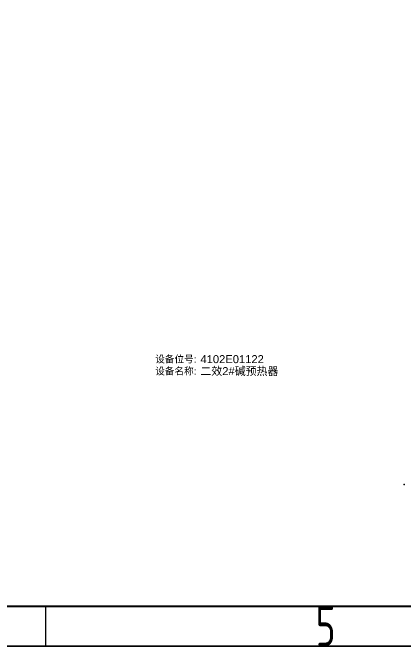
# Model space of a CAD drawing. Extents: x 757 to 8510, y -6585 to 527.
# Drawn here: x 2819.2 to 2917.3, y -871.7 to -713.4 of the extents above; entities that cross this region are included whole.
import ezdxf
from ezdxf.enums import TextEntityAlignment as Align

# ---------------------------------------------------------------- set-up
doc = ezdxf.new("R2010")
doc.units = 0
doc.header["$MEASUREMENT"] = 0
for name, color, linetype in [('10', 7, 'CONTINUOUS'), ('PUB_TITLE', 1, 'CONTINUOUS'), ('云线-1A', 6, 'CONTINUOUS'), ('图框', 92, 'CONTINUOUS')]:
    doc.layers.add(name, color=color, linetype=linetype)
doc.styles.add('CD-Title Block', font='gbenor.shx', dxfattribs={"width": 0.8, "bigfont": 'gbcbig.shx'})
doc.styles.add('txt.shx', font='arial.ttf')

# ---------------------------------------------------------------- blocks, each defined once
blk = doc.blocks.new('A1图框_H')
at = {"layer": '图框', "linetype": 'Continuous'}
blk.add_line((-270.33, 0), (-270.33, -10), dxfattribs=at)
blk.add_lwpolyline([(-831, 584), (10, 584), (10, -10), (-831, -10)], close=True, dxfattribs=at)
at = {"layer": '图框', "linetype": 'Continuous', "const_width": 0.5}
blk.add_lwpolyline([(-806, 574), (0, 574), (0, 0), (-806, 0)], close=True, dxfattribs=at)
at = {"layer": '图框', "linetype": 'Continuous', "style": 'CD-Title Block', "width": 0.8}
blk.add_text('5', height=10, dxfattribs=at).set_placement((-200.33, -5), align=Align.MIDDLE)
blk = doc.blocks.new('LOGO_CD')
at = {"layer": '图框', "linetype": 'Continuous'}
blk.add_point((0, 0), dxfattribs=at)
blk = doc.blocks.new('Title_Block')
at = {"layer": '图框', "linetype": 'Continuous'}
blk.add_blockref('LOGO_CD', (-180.73, 30.43), dxfattribs=at)

msp = doc.modelspace()

# ---------------------------------------------------------------- linework, layer by layer
at = {"layer": 'PUB_TITLE', "color": 2}
msp.add_lwpolyline([(2266.75, -277.65), (3107.75, -277.65), (3107.75, -871.65), (2266.75, -871.65)], close=True, dxfattribs=at)
at = {"layer": '云线-1A', "color": 1, "lineweight": 35}
msp.add_line((7953.9, -871.65), (1023.5, -871.65), dxfattribs=at)

# ---------------------------------------------------------------- block references
at = {"layer": '图框', "linetype": 'Continuous'}
for name in ['A1图框_H', 'Title_Block']:
    msp.add_blockref(name, (3097.75, -861.65), dxfattribs=at)

# ---------------------------------------------------------------- texts
at = {"layer": '10', "color": 7, "style": 'txt.shx'}
for s, p in [('设备位号:', (2865.13, -799.91)), ('设备名称:', (2865.13, -802.91))]:
    msp.add_text(s, height=1.764, dxfattribs=at).set_placement(p, align=Align.MIDDLE_RIGHT)
for s, p in [('4102E01122', (2866.13, -799.92)), ('二效2#碱预热器', (2866.13, -802.92))]:
    msp.add_text(s, height=2, dxfattribs=at).set_placement(p, align=Align.MIDDLE_LEFT)

doc.saveas('drawing.dxf')
